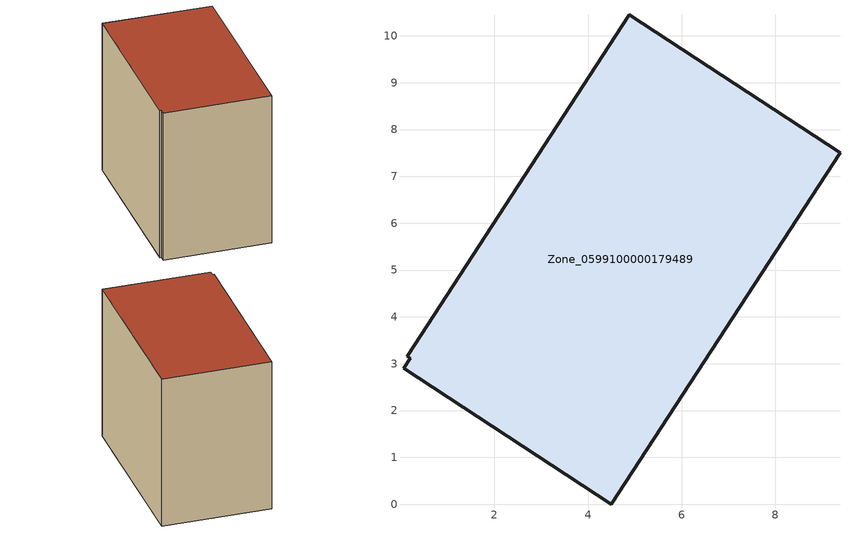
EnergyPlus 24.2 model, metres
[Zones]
Zone_0599100000179489
 floor ground (C_G): 0.06,2.9 0.2,3.12 0.14,3.16 4.88,10.45 9.38,7.5 4.5,0 z0
 wall outside (C_F): 9.38,7.5 4.88,10.45 0.14,3.16 0.2,3.12 0.06,2.9 4.5,0 9.38,7.5 z0:7.85
 roof outside (C_R): 0.2,3.12 0.06,2.9 4.5,0 9.38,7.5 4.88,10.45 0.14,3.16 z7.85
[BUILDING]
Pand.0599100000179489: North Axis=0; Terrain=City; Loads Convergence Tolerance Value=0.04; Temperature Convergence Tolerance Value=0.4; Solar Distribution=FullExterior; Maximum Number of Warmup Days=25; Minimum Number of Warmup Days=1
[Site:Location]
Rotterdam.The.Hague.AP_ZH_NLD Design_Conditions: Latitude=51.96; Longitude=4.45; Time Zone=1; Elevation=-4.5
[SITE:GROUNDTEMPERATURE:BUILDINGSURFACE]
18, 18, 18, 18, 18, 18, 18, 18, 18, 18, 18, 18
[MATERIAL] Thermal Absorptance=0.9; Solar Absorptance=0.7; Visible Absorptance=0.7
Name | Roughness | Thickness | Conductivity | Density | Specific Heat
G.TI.1975-1991 | MediumSmooth | 0.15 | 0.288461 | 540 | 1210
F.TI.1975-1991 | Rough | 0.3 | 0.230769 | 1920 | 840
R.TI.1975-1991 | MediumRough | 0.2 | 0.153846 | 1500 | 1000
[CONSTRUCTION]
C_G: G.TI.1975-1991
C_F: F.TI.1975-1991
C_R: R.TI.1975-1991
[ZONE]
Zone_0599100000179489: Type=1; Multiplier=1; Ceiling Height=Autocalculate; Volume=Autocalculate; Floor Area=autocalculate; Part of Total Floor Area=Yes
[ZONEINFILTRATION:DESIGNFLOWRATE]
Infil_Zone_0599100000179489: Zone or ZoneList or Space or SpaceList=Zone_0599100000179489; Schedule=AlwaysOn; Design Flow Rate Calculation Method=Flow/Area; Flow Rate per Floor Area=0.003; Constant Term Coefficient=1; Temperature Term Coefficient=0; Velocity Term Coefficient=0; Velocity Squared Term Coefficient=0
[HVACTEMPLATE:ZONE:IDEALLOADSAIRSYSTEM]
Zone_0599100000179489: Maximum Heating Supply Air Temperature=50; Minimum Cooling Supply Air Temperature=13; Maximum Heating Supply Air Humidity Ratio=0.0156; Minimum Cooling Supply Air Humidity Ratio=0.0077; Heating Limit=NoLimit; Cooling Limit=NoLimit; Dehumidification Control Type=ConstantSensibleHeatRatio; Cooling Sensible Heat Ratio=0.7; Dehumidification Setpoint=60; Humidification Control Type=None; Humidification Setpoint=30; Outdoor Air Method=None; Outdoor Air Flow Rate per Person=0.00944; Outdoor Air Flow Rate per Zone Floor Area=0; Outdoor Air Flow Rate per Zone=0; Demand Controlled Ventilation Type=None; Outdoor Air Economizer Type=NoEconomizer; Heat Recovery Type=None; Sensible Heat Recovery Effectiveness=0.7; Latent Heat Recovery Effectiveness=0.65
[ZONECONTROL:THERMOSTAT]
ThermostatControl_Zone_0599100000179489: Zone or ZoneList=Zone_0599100000179489; Control Type Schedule=DualSetpointControlType; Control 1=Thermostat_Zone_0599100000179489; Temperature Difference Between Cutout And Setpoint=0
[THERMOSTATSETPOINT:DUALSETPOINT]
Thermostat_Zone_0599100000179489: Heating Setpoint Temperature Schedule=HeatingSetpoint_Zone_0599100000179489; Cooling Setpoint Temperature Schedule=CoolingSetpoint_Zone_0599100000179489
[SCHEDULE:COMPACT]
HeatingSetpoint_Zone_0599100000179489: Through: 12/31, For: AllDays, Until: 24:00, 21
CoolingSetpoint_Zone_0599100000179489: Through: 12/31, For: AllDays, Until: 24:00, 24
DualSetpointControlType: Through: 12/31, For: AllDays, Until: 24:00, 4
AlwaysOn: Through: 12/31, For: AllDays, Until: 24:00, 1
